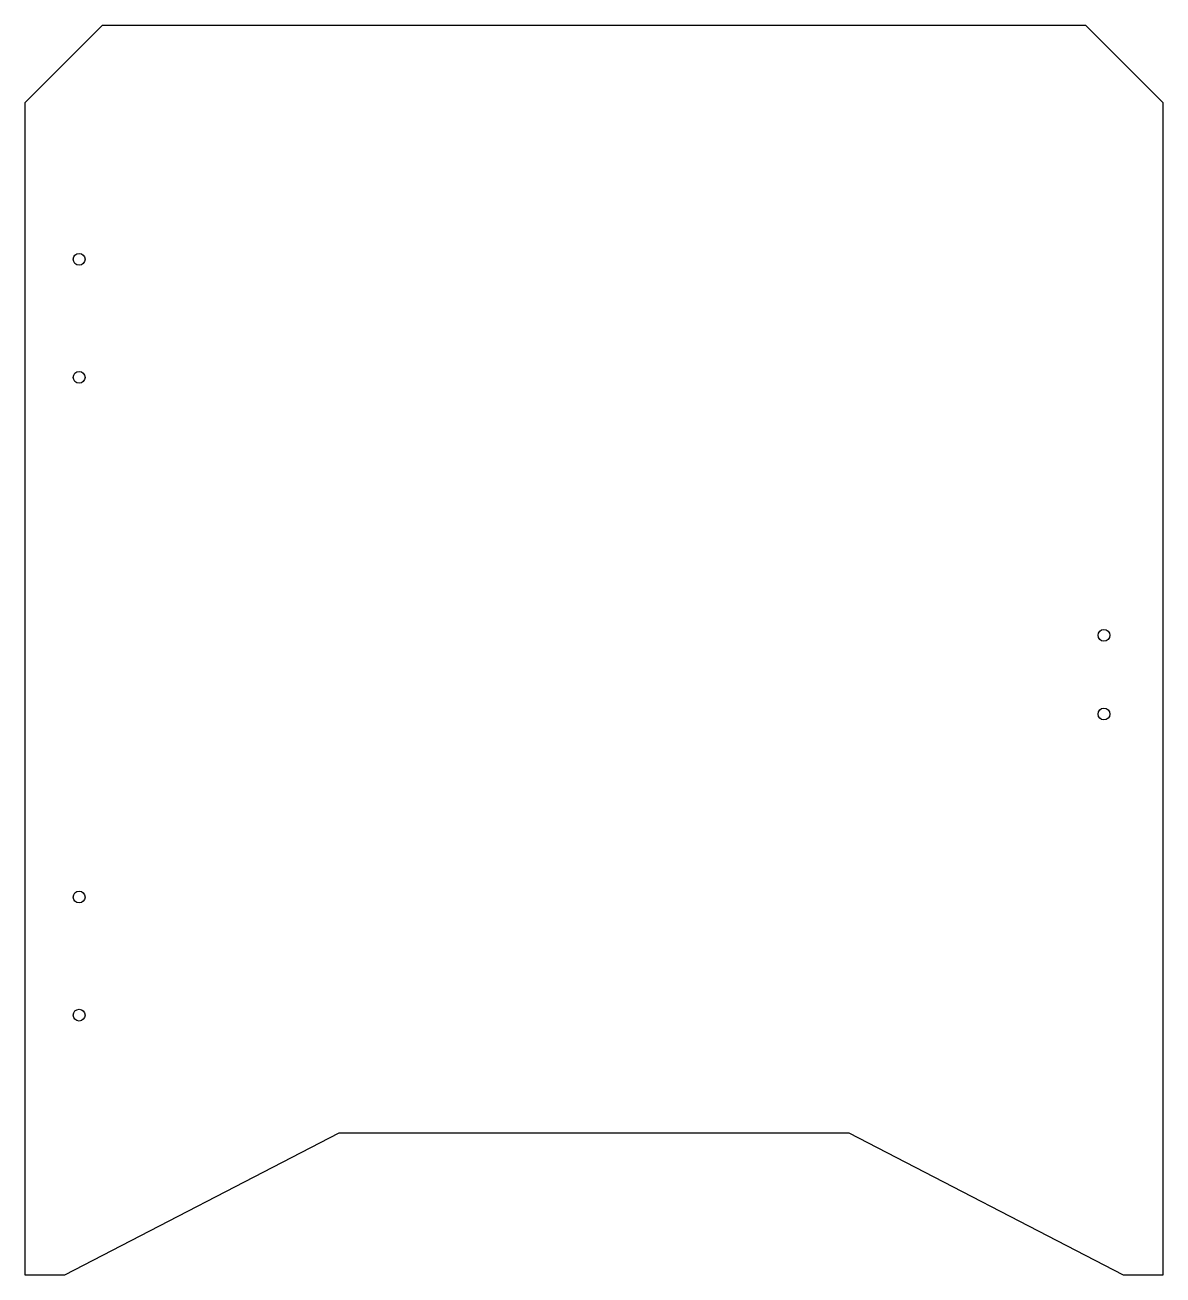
# Model space of a CAD drawing. Header units: millimetres. Extents: x -289 to 0, y 0 to 318.
import ezdxf

# ---------------------------------------------------------------- set-up
doc = ezdxf.new("R2010")
doc.units = ezdxf.units.MM

msp = doc.modelspace()

# ---------------------------------------------------------------- linework, layer by layer
msp.add_lwpolyline([(0, 0), (-10.02, 0), (-79.69, 36), (-209.31, 36), (-278.98, 0), (-289, 0), (-289, 297.79), (-269.29, 317.5), (-19.71, 317.5), (0, 297.79)], close=True)
for centre in [(-275.25, 258), (-275.25, 228), (-15, 162.48), (-15, 142.48), (-275.25, 96), (-275.25, 66)]:
    msp.add_circle(centre, 1.5)

doc.saveas('drawing.dxf')
